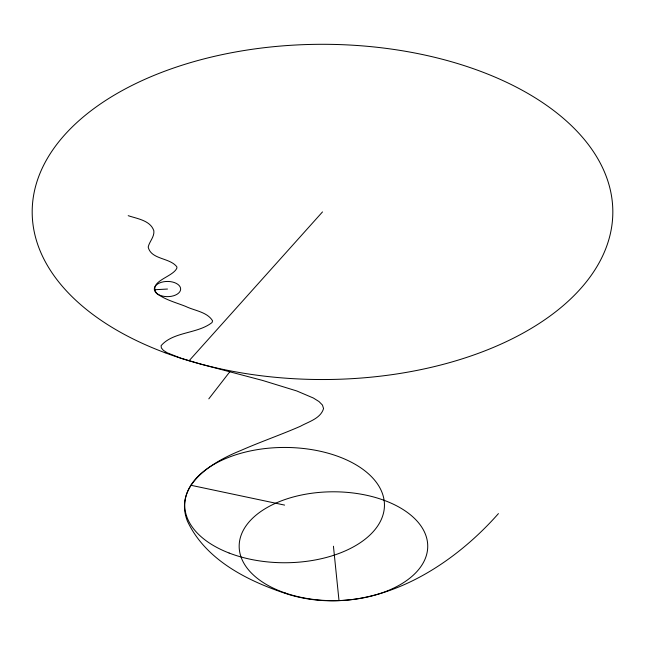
<?xml version="1.0" encoding="UTF-8"?>
<svg xmlns="http://www.w3.org/2000/svg" width="645" height="645" viewBox="0 0 645 645"><rect width="100%" height="100%" fill="white"/><g stroke="black" fill="none" stroke-linecap="round" stroke-linejoin="round"><path stroke-width="0.97" d="M498.432 513.605C447.348 571.47 368.521 617.958 289.339 594.69C249.559 581.935 205.957 560.876 187.405 521.096C173.352 485.153 212.713 461.788 240.488 450.629C260.217 441.938 280.623 434.899 300.385 426.281C308.592 421.685 320.597 418.613 323.556 408.567L322.46 405.068L319.009 401.561L313.381 398.03L296.773 390.959L262.749 380.486L200.845 364.143L180.939 358.233L167.24 352.815L163.354 350.316L161.371 347.945L161.081 345.696C173.287 331.474 197.523 333.973 212.02 322.548L212.592 320.847C207.198 311.866 194.532 310.737 185.679 306.407C175.835 302.513 165.176 299.82 156.598 293.386C147.866 280.97 173.36 277.181 176.932 267.925L176.786 266.732C169.611 257.5 151.075 259.717 148.189 247.051C149.43 241.424 154.526 236.908 153.857 230.821C150.462 220.397 137.183 218.744 128.202 215.672M208.803 398.852L229.814 371.786M189.074 360.781L322.5 211.915M154.373 289.758L167.482 289.041M190.856 485.258L284.606 505.1M333.441 546.226L339.004 600.568M160.363 295.434A13.166 7.603 0 0 0 180.632 289.403A13.166 7.603 0 0 0 161.444 282.284A13.166 7.603 0 0 0 160.363 295.434M229.104 553.023A99.846 57.647 0 0 0 384.235 508.889A99.846 57.647 0 0 0 240.472 453.387A99.846 57.647 0 0 0 229.104 553.023M285.292 593.029A94.283 54.438 0 0 0 427.724 546.904A94.283 54.438 0 0 0 287.315 498.754A94.283 54.438 0 0 0 285.292 593.029M165.168 352.783A290.323 167.619 0 0 0 612.476 220.139A290.323 167.619 0 0 0 189.856 62.815A290.323 167.619 0 0 0 165.168 352.783"/></g></svg>
